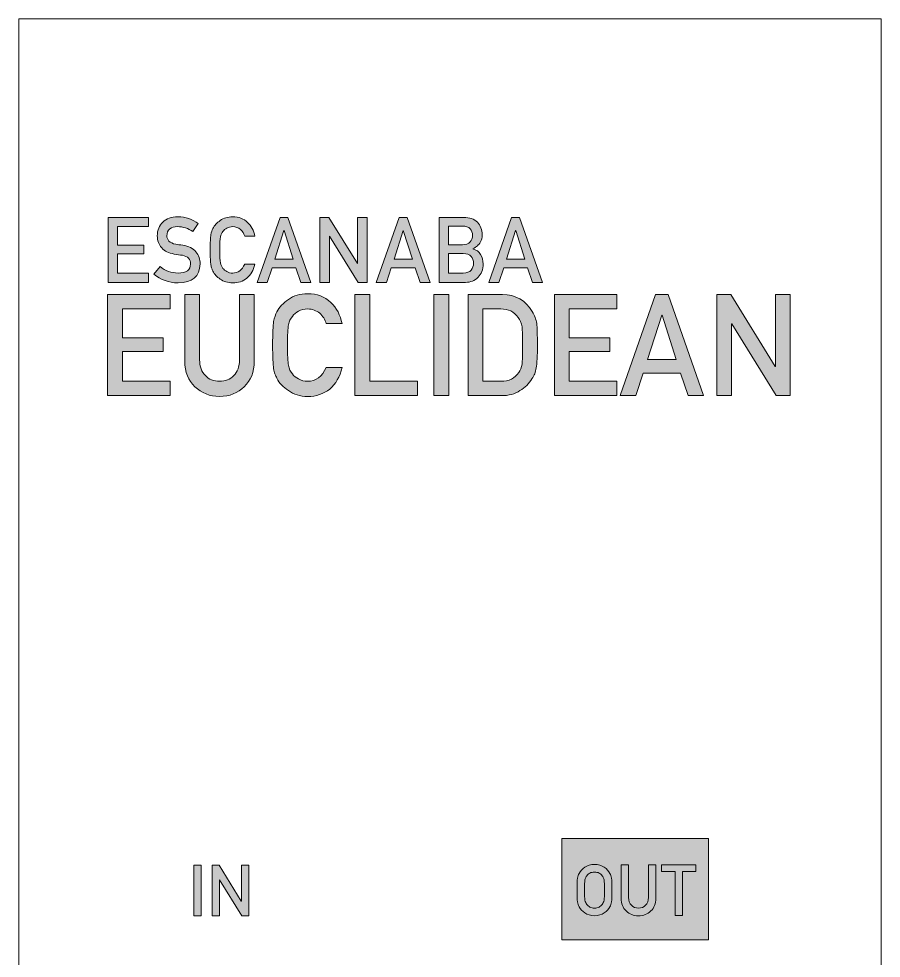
# Model space of a CAD drawing. Header units: millimetres. Extents: x -4 to 26, y -121 to 7.
# Drawn here: x -4.27 to 25.73, y -25.3 to 7.37 of the extents above; entities that cross this region are included whole.
import ezdxf

# ---------------------------------------------------------------- set-up
doc = ezdxf.new("R2010")
doc.units = ezdxf.units.MM
doc.header["$MEASUREMENT"] = 0
doc.layers.add('Layer 1', color=7, linetype='Continuous', lineweight=0)

# ---------------------------------------------------------------- blocks, each defined once
blk = doc.blocks.new('Block_1')
at = {"layer": 'Layer 1'}
for points, knots in [([(15.149, -22.928), (15.149, -22.723), (15.155, -22.586), (15.166, -22.517), (15.179, -22.448), (15.198, -22.392), (15.224, -22.349), (15.265, -22.268), (15.331, -22.196), (15.422, -22.133), (15.512, -22.069), (15.623, -22.036), (15.757, -22.034), (15.893, -22.036), (16.005, -22.069), (16.095, -22.133), (16.185, -22.197), (16.249, -22.269), (16.289, -22.35), (16.318, -22.393), (16.338, -22.449), (16.349, -22.518), (16.359, -22.587), (16.364, -22.724), (16.364, -22.928), (16.364, -23.129), (16.359, -23.265), (16.349, -23.335), (16.338, -23.406), (16.318, -23.463), (16.289, -23.505), (16.249, -23.587), (16.185, -23.658), (16.095, -23.72), (16.005, -23.784), (15.892, -23.818), (15.757, -23.821), (15.623, -23.818), (15.512, -23.784), (15.422, -23.72), (15.331, -23.658), (15.265, -23.587), (15.224, -23.505), (15.211, -23.479), (15.2, -23.454), (15.19, -23.429), (15.18, -23.404), (15.173, -23.373), (15.166, -23.335), (15.155, -23.265), (15.149, -23.129), (15.149, -22.928)], [0, 0, 0, 0, 1, 1, 1, 2, 2, 2, 3, 3, 3, 4, 4, 4, 5, 5, 5, 6, 6, 6, 7, 7, 7, 8, 8, 8, 9, 9, 9, 10, 10, 10, 11, 11, 11, 12, 12, 12, 13, 13, 13, 14, 14, 14, 15, 15, 15, 16, 16, 16, 17, 17, 17, 17]), ([(16.681, -22.049), (16.681, -22.049), (16.939, -22.049), (16.939, -22.049), (16.939, -22.049), (16.939, -23.183), (16.939, -23.183), (16.941, -23.303), (16.974, -23.394), (17.04, -23.457), (17.104, -23.523), (17.186, -23.556), (17.286, -23.556), (17.387, -23.556), (17.47, -23.523), (17.536, -23.457), (17.6, -23.394), (17.632, -23.303), (17.634, -23.183), (17.634, -23.183), (17.634, -22.049), (17.634, -22.049), (17.634, -22.049), (17.892, -22.049), (17.892, -22.049), (17.892, -22.049), (17.892, -23.211), (17.892, -23.211), (17.889, -23.396), (17.83, -23.543), (17.718, -23.651), (17.604, -23.763), (17.46, -23.82), (17.286, -23.821), (17.116, -23.82), (16.973, -23.763), (16.859, -23.651), (16.742, -23.543), (16.683, -23.397), (16.681, -23.212), (16.681, -23.212), (16.681, -22.049), (16.681, -22.049)], [0, 0, 0, 0, 1, 1, 1, 2, 2, 2, 3, 3, 3, 4, 4, 4, 5, 5, 5, 6, 6, 6, 7, 7, 7, 8, 8, 8, 9, 9, 9, 10, 10, 10, 11, 11, 11, 12, 12, 12, 13, 13, 13, 14, 14, 14, 14]), ([(18.558, -22.285), (18.558, -22.285), (18.091, -22.285), (18.091, -22.285), (18.091, -22.285), (18.091, -22.049), (18.091, -22.049), (18.091, -22.049), (19.283, -22.049), (19.283, -22.049), (19.283, -22.049), (19.283, -22.285), (19.283, -22.285), (19.283, -22.285), (18.815, -22.285), (18.815, -22.285), (18.815, -22.285), (18.815, -23.807), (18.815, -23.807), (18.815, -23.807), (18.558, -23.807), (18.558, -23.807), (18.558, -23.807), (18.558, -22.285), (18.558, -22.285)], [0, 0, 0, 0, 1, 1, 1, 2, 2, 2, 3, 3, 3, 4, 4, 4, 5, 5, 5, 6, 6, 6, 7, 7, 7, 8, 8, 8, 8]), ([(15.406, -22.928), (15.406, -23.101), (15.413, -23.218), (15.425, -23.279), (15.436, -23.341), (15.458, -23.39), (15.492, -23.428), (15.519, -23.464), (15.555, -23.494), (15.6, -23.516), (15.643, -23.543), (15.696, -23.556), (15.756, -23.556), (15.818, -23.556), (15.872, -23.543), (15.917, -23.516), (15.959, -23.494), (15.994, -23.464), (16.02, -23.428), (16.053, -23.39), (16.076, -23.341), (16.089, -23.279), (16.1, -23.218), (16.106, -23.101), (16.106, -22.928), (16.106, -22.755), (16.1, -22.637), (16.089, -22.574), (16.076, -22.514), (16.053, -22.465), (16.02, -22.428), (15.994, -22.391), (15.959, -22.361), (15.917, -22.337), (15.872, -22.314), (15.818, -22.301), (15.756, -22.299), (15.696, -22.301), (15.643, -22.314), (15.6, -22.337), (15.555, -22.361), (15.519, -22.391), (15.492, -22.428), (15.458, -22.465), (15.436, -22.514), (15.425, -22.574), (15.413, -22.637), (15.406, -22.755), (15.406, -22.928)], [0, 0, 0, 0, 1, 1, 1, 2, 2, 2, 3, 3, 3, 4, 4, 4, 5, 5, 5, 6, 6, 6, 7, 7, 7, 8, 8, 8, 9, 9, 9, 10, 10, 10, 11, 11, 11, 12, 12, 12, 13, 13, 13, 14, 14, 14, 15, 15, 15, 16, 16, 16, 16])]:
    blk.add_open_spline(points, degree=3, knots=knots, dxfattribs=at)
blk = doc.blocks.new('Block_0')
at = {"layer": 'Layer 1', "true_color": 0x000000, "transparency": 33554687}
h = blk.add_hatch(color=18, dxfattribs=at)
h.dxf.hatch_style = 2
h.paths.add_polyline_path([(19.726, -24.654), (14.624, -24.654), (14.624, -21.137), (19.726, -21.137)])
at = {"layer": 'Layer 1', "color": 7, "lineweight": 13, "true_color": 0xffffff}
blk.add_lwpolyline([(19.726, -24.654), (14.624, -24.654), (14.624, -21.137), (19.726, -21.137)], close=True, dxfattribs=at)
at = {"layer": 'Layer 1'}
blk.add_blockref('Block_1', (0, 0), dxfattribs=at)
blk = doc.blocks.new('Block_3')
at = {"layer": 'Layer 1', "true_color": 0x231f20, "transparency": 33554687}
h = blk.add_hatch(color=250, dxfattribs=at)
h.dxf.hatch_style = 2
edge = h.paths.add_edge_path()
edge.add_spline(control_points=[(1.818, -22.061), (1.818, -22.061), (2.076, -22.061), (2.076, -22.061), (2.076, -22.061), (2.076, -23.819), (2.076, -23.819), (2.076, -23.819), (1.818, -23.819), (1.818, -23.819), (1.818, -23.819), (1.818, -22.061), (1.818, -22.061)], knot_values=[0, 0, 0, 0, 1, 1, 1, 2, 2, 2, 3, 3, 3, 4, 4, 4, 4], degree=3, periodic=0)
h = blk.add_hatch(color=250, dxfattribs=at)
h.dxf.hatch_style = 2
edge = h.paths.add_edge_path()
edge.add_spline(control_points=[(2.455, -22.061), (2.455, -22.061), (2.698, -22.061), (2.698, -22.061), (2.698, -22.061), (3.469, -23.311), (3.469, -23.311), (3.469, -23.311), (3.474, -23.311), (3.474, -23.311), (3.474, -23.311), (3.474, -22.061), (3.474, -22.061), (3.474, -22.061), (3.732, -22.061), (3.732, -22.061), (3.732, -22.061), (3.732, -23.819), (3.732, -23.819), (3.732, -23.819), (3.487, -23.819), (3.487, -23.819), (3.487, -23.819), (2.717, -22.569), (2.717, -22.569), (2.717, -22.569), (2.713, -22.569), (2.713, -22.569), (2.713, -22.569), (2.713, -23.819), (2.713, -23.819), (2.713, -23.819), (2.455, -23.819), (2.455, -23.819), (2.455, -23.819), (2.455, -22.061), (2.455, -22.061)], knot_values=[0, 0, 0, 0, 1, 1, 1, 2, 2, 2, 3, 3, 3, 4, 4, 4, 5, 5, 5, 6, 6, 6, 7, 7, 7, 8, 8, 8, 9, 9, 9, 10, 10, 10, 11, 11, 11, 12, 12, 12, 12], degree=3, periodic=0)
at = {"layer": 'Layer 1'}
for points, knots in [([(1.818, -22.061), (1.818, -22.061), (2.076, -22.061), (2.076, -22.061), (2.076, -22.061), (2.076, -23.819), (2.076, -23.819), (2.076, -23.819), (1.818, -23.819), (1.818, -23.819), (1.818, -23.819), (1.818, -22.061), (1.818, -22.061)], [0, 0, 0, 0, 1, 1, 1, 2, 2, 2, 3, 3, 3, 4, 4, 4, 4]), ([(2.455, -22.061), (2.455, -22.061), (2.698, -22.061), (2.698, -22.061), (2.698, -22.061), (3.469, -23.311), (3.469, -23.311), (3.469, -23.311), (3.474, -23.311), (3.474, -23.311), (3.474, -23.311), (3.474, -22.061), (3.474, -22.061), (3.474, -22.061), (3.732, -22.061), (3.732, -22.061), (3.732, -22.061), (3.732, -23.819), (3.732, -23.819), (3.732, -23.819), (3.487, -23.819), (3.487, -23.819), (3.487, -23.819), (2.717, -22.569), (2.717, -22.569), (2.717, -22.569), (2.713, -22.569), (2.713, -22.569), (2.713, -22.569), (2.713, -23.819), (2.713, -23.819), (2.713, -23.819), (2.455, -23.819), (2.455, -23.819), (2.455, -23.819), (2.455, -22.061), (2.455, -22.061)], [0, 0, 0, 0, 1, 1, 1, 2, 2, 2, 3, 3, 3, 4, 4, 4, 5, 5, 5, 6, 6, 6, 7, 7, 7, 8, 8, 8, 9, 9, 9, 10, 10, 10, 11, 11, 11, 12, 12, 12, 12])]:
    blk.add_open_spline(points, degree=3, knots=knots, dxfattribs=at)
blk = doc.blocks.new('Block_2')
at = {"layer": 'Layer 1'}
blk.add_blockref('Block_3', (0, 0), dxfattribs=at)
blk = doc.blocks.new('Block_13')
at = {"layer": 'Layer 1', "true_color": 0x231f20, "transparency": 33554687}
h = blk.add_hatch(color=250, dxfattribs=at)
h.dxf.hatch_style = 2
edge = h.paths.add_edge_path()
edge.add_spline(control_points=[(-1.162, 0.465), (-1.162, 0.465), (0.237, 0.465), (0.237, 0.465), (0.237, 0.465), (0.237, 0.143), (0.237, 0.143), (0.237, 0.143), (-0.83, 0.143), (-0.83, 0.143), (-0.83, 0.143), (-0.83, -0.504), (-0.83, -0.504), (-0.83, -0.504), (0.081, -0.504), (0.081, -0.504), (0.081, -0.504), (0.081, -0.807), (0.081, -0.807), (0.081, -0.807), (-0.83, -0.807), (-0.83, -0.807), (-0.83, -0.807), (-0.83, -1.473), (-0.83, -1.473), (-0.83, -1.473), (0.237, -1.473), (0.237, -1.473), (0.237, -1.473), (0.237, -1.795), (0.237, -1.795), (0.237, -1.795), (-1.162, -1.795), (-1.162, -1.795), (-1.162, -1.795), (-1.162, 0.465), (-1.162, 0.465)], knot_values=[0, 0, 0, 0, 1, 1, 1, 2, 2, 2, 3, 3, 3, 4, 4, 4, 5, 5, 5, 6, 6, 6, 7, 7, 7, 8, 8, 8, 9, 9, 9, 10, 10, 10, 11, 11, 11, 12, 12, 12, 12], degree=3, periodic=0)
h = blk.add_hatch(color=250, dxfattribs=at)
h.dxf.hatch_style = 2
edge = h.paths.add_edge_path()
edge.add_spline(control_points=[(0.65, -1.247), (0.825, -1.395), (1.032, -1.471), (1.273, -1.473), (1.557, -1.468), (1.701, -1.363), (1.705, -1.158), (1.708, -0.989), (1.612, -0.888), (1.42, -0.854), (1.332, -0.841), (1.235, -0.827), (1.13, -0.811), (0.942, -0.779), (0.799, -0.708), (0.701, -0.596), (0.599, -0.481), (0.549, -0.341), (0.549, -0.177), (0.549, 0.021), (0.613, 0.18), (0.739, 0.301), (0.862, 0.421), (1.037, 0.482), (1.263, 0.484), (1.535, 0.478), (1.772, 0.4), (1.973, 0.251), (1.973, 0.251), (1.788, -0.031), (1.788, -0.031), (1.624, 0.081), (1.443, 0.139), (1.246, 0.143), (1.143, 0.143), (1.058, 0.117), (0.99, 0.064), (0.919, 0.009), (0.882, -0.073), (0.88, -0.181), (0.88, -0.246), (0.905, -0.305), (0.954, -0.358), (1.003, -0.412), (1.082, -0.449), (1.19, -0.47), (1.25, -0.48), (1.332, -0.492), (1.436, -0.505), (1.641, -0.535), (1.793, -0.61), (1.891, -0.734), (1.988, -0.855), (2.037, -0.995), (2.037, -1.156), (2.026, -1.588), (1.77, -1.807), (1.269, -1.813), (0.945, -1.813), (0.666, -1.711), (0.433, -1.505), (0.433, -1.505), (0.65, -1.247), (0.65, -1.247)], knot_values=[0, 0, 0, 0, 1, 1, 1, 2, 2, 2, 3, 3, 3, 4, 4, 4, 5, 5, 5, 6, 6, 6, 7, 7, 7, 8, 8, 8, 9, 9, 9, 10, 10, 10, 11, 11, 11, 12, 12, 12, 13, 13, 13, 14, 14, 14, 15, 15, 15, 16, 16, 16, 17, 17, 17, 18, 18, 18, 19, 19, 19, 20, 20, 20, 21, 21, 21, 21], degree=3, periodic=0)
h = blk.add_hatch(color=250, dxfattribs=at)
h.dxf.hatch_style = 2
edge = h.paths.add_edge_path()
edge.add_spline(control_points=[(3.941, -1.163), (3.893, -1.373), (3.801, -1.534), (3.666, -1.646), (3.527, -1.758), (3.362, -1.813), (3.172, -1.813), (2.999, -1.809), (2.856, -1.766), (2.741, -1.683), (2.624, -1.604), (2.539, -1.512), (2.486, -1.407), (2.469, -1.373), (2.455, -1.341), (2.442, -1.31), (2.43, -1.278), (2.42, -1.237), (2.412, -1.189), (2.397, -1.098), (2.39, -0.923), (2.39, -0.665), (2.39, -0.402), (2.397, -0.227), (2.412, -0.138), (2.428, -0.049), (2.453, 0.023), (2.486, 0.078), (2.539, 0.182), (2.624, 0.275), (2.741, 0.357), (2.856, 0.44), (3, 0.482), (3.172, 0.484), (3.383, 0.482), (3.555, 0.418), (3.688, 0.291), (3.821, 0.163), (3.906, 0.004), (3.941, -0.185), (3.941, -0.185), (3.589, -0.185), (3.589, -0.185), (3.562, -0.094), (3.512, -0.016), (3.441, 0.048), (3.367, 0.109), (3.277, 0.141), (3.171, 0.143), (3.092, 0.141), (3.025, 0.125), (2.969, 0.095), (2.912, 0.064), (2.866, 0.025), (2.831, -0.022), (2.788, -0.07), (2.759, -0.133), (2.745, -0.21), (2.729, -0.29), (2.721, -0.442), (2.721, -0.665), (2.721, -0.887), (2.729, -1.038), (2.745, -1.117), (2.759, -1.196), (2.788, -1.259), (2.831, -1.308), (2.866, -1.354), (2.912, -1.392), (2.969, -1.421), (3.025, -1.456), (3.093, -1.473), (3.171, -1.473), (3.357, -1.473), (3.497, -1.37), (3.589, -1.163), (3.589, -1.163), (3.941, -1.163), (3.941, -1.163)], knot_values=[0, 0, 0, 0, 1, 1, 1, 2, 2, 2, 3, 3, 3, 4, 4, 4, 5, 5, 5, 6, 6, 6, 7, 7, 7, 8, 8, 8, 9, 9, 9, 10, 10, 10, 11, 11, 11, 12, 12, 12, 13, 13, 13, 14, 14, 14, 15, 15, 15, 16, 16, 16, 17, 17, 17, 18, 18, 18, 19, 19, 19, 20, 20, 20, 21, 21, 21, 22, 22, 22, 23, 23, 23, 24, 24, 24, 25, 25, 25, 26, 26, 26, 26], degree=3, periodic=0)
h = blk.add_hatch(color=250, dxfattribs=at)
h.dxf.hatch_style = 2
edge = h.paths.add_edge_path()
edge.add_spline(control_points=[(5.276, -0.986), (5.276, -0.986), (4.959, 0.003), (4.959, 0.003), (4.959, 0.003), (4.953, 0.003), (4.953, 0.003), (4.953, 0.003), (4.637, -0.986), (4.637, -0.986), (4.637, -0.986), (5.276, -0.986), (5.276, -0.986)], knot_values=[0, 0, 0, 0, 1, 1, 1, 2, 2, 2, 3, 3, 3, 4, 4, 4, 4], degree=3, periodic=0)
edge = h.paths.add_edge_path()
edge.add_spline(control_points=[(5.371, -1.289), (5.371, -1.289), (4.54, -1.289), (4.54, -1.289), (4.54, -1.289), (4.372, -1.795), (4.372, -1.795), (4.372, -1.795), (4.021, -1.795), (4.021, -1.795), (4.021, -1.795), (4.817, 0.465), (4.817, 0.465), (4.817, 0.465), (5.094, 0.465), (5.094, 0.465), (5.094, 0.465), (5.89, -1.795), (5.89, -1.795), (5.89, -1.795), (5.54, -1.795), (5.54, -1.795), (5.54, -1.795), (5.371, -1.289), (5.371, -1.289)], knot_values=[0, 0, 0, 0, 1, 1, 1, 2, 2, 2, 3, 3, 3, 4, 4, 4, 5, 5, 5, 6, 6, 6, 7, 7, 7, 8, 8, 8, 8], degree=3, periodic=0)
h = blk.add_hatch(color=250, dxfattribs=at)
h.dxf.hatch_style = 2
edge = h.paths.add_edge_path()
edge.add_spline(control_points=[(6.204, 0.465), (6.204, 0.465), (6.517, 0.465), (6.517, 0.465), (6.517, 0.465), (7.508, -1.141), (7.508, -1.141), (7.508, -1.141), (7.514, -1.141), (7.514, -1.141), (7.514, -1.141), (7.514, 0.465), (7.514, 0.465), (7.514, 0.465), (7.846, 0.465), (7.846, 0.465), (7.846, 0.465), (7.846, -1.795), (7.846, -1.795), (7.846, -1.795), (7.531, -1.795), (7.531, -1.795), (7.531, -1.795), (6.542, -0.188), (6.542, -0.188), (6.542, -0.188), (6.536, -0.188), (6.536, -0.188), (6.536, -0.188), (6.536, -1.795), (6.536, -1.795), (6.536, -1.795), (6.204, -1.795), (6.204, -1.795), (6.204, -1.795), (6.204, 0.465), (6.204, 0.465)], knot_values=[0, 0, 0, 0, 1, 1, 1, 2, 2, 2, 3, 3, 3, 4, 4, 4, 5, 5, 5, 6, 6, 6, 7, 7, 7, 8, 8, 8, 9, 9, 9, 10, 10, 10, 11, 11, 11, 12, 12, 12, 12], degree=3, periodic=0)
h = blk.add_hatch(color=250, dxfattribs=at)
h.dxf.hatch_style = 2
edge = h.paths.add_edge_path()
edge.add_spline(control_points=[(9.423, -0.986), (9.423, -0.986), (9.106, 0.003), (9.106, 0.003), (9.106, 0.003), (9.1, 0.003), (9.1, 0.003), (9.1, 0.003), (8.783, -0.986), (8.783, -0.986), (8.783, -0.986), (9.423, -0.986), (9.423, -0.986)], knot_values=[0, 0, 0, 0, 1, 1, 1, 2, 2, 2, 3, 3, 3, 4, 4, 4, 4], degree=3, periodic=0)
edge = h.paths.add_edge_path()
edge.add_spline(control_points=[(9.517, -1.289), (9.517, -1.289), (8.687, -1.289), (8.687, -1.289), (8.687, -1.289), (8.519, -1.795), (8.519, -1.795), (8.519, -1.795), (8.167, -1.795), (8.167, -1.795), (8.167, -1.795), (8.963, 0.465), (8.963, 0.465), (8.963, 0.465), (9.241, 0.465), (9.241, 0.465), (9.241, 0.465), (10.037, -1.795), (10.037, -1.795), (10.037, -1.795), (9.687, -1.795), (9.687, -1.795), (9.687, -1.795), (9.517, -1.289), (9.517, -1.289)], knot_values=[0, 0, 0, 0, 1, 1, 1, 2, 2, 2, 3, 3, 3, 4, 4, 4, 5, 5, 5, 6, 6, 6, 7, 7, 7, 8, 8, 8, 8], degree=3, periodic=0)
h = blk.add_hatch(color=250, dxfattribs=at)
h.dxf.hatch_style = 2
edge = h.paths.add_edge_path()
edge.add_spline(control_points=[(10.682, -0.792), (10.682, -0.792), (10.682, -1.473), (10.682, -1.473), (10.682, -1.473), (11.194, -1.473), (11.194, -1.473), (11.317, -1.471), (11.408, -1.436), (11.465, -1.368), (11.522, -1.302), (11.551, -1.223), (11.551, -1.132), (11.551, -1.039), (11.522, -0.959), (11.465, -0.893), (11.408, -0.828), (11.317, -0.794), (11.194, -0.792), (11.194, -0.792), (10.682, -0.792), (10.682, -0.792)], knot_values=[0, 0, 0, 0, 1, 1, 1, 2, 2, 2, 3, 3, 3, 4, 4, 4, 5, 5, 5, 6, 6, 6, 7, 7, 7, 7], degree=3, periodic=0)
edge = h.paths.add_edge_path()
edge.add_spline(control_points=[(10.682, 0.162), (10.682, 0.162), (10.682, -0.488), (10.682, -0.488), (10.682, -0.488), (11.161, -0.488), (11.161, -0.488), (11.283, -0.488), (11.372, -0.455), (11.429, -0.39), (11.487, -0.33), (11.516, -0.254), (11.516, -0.162), (11.516, -0.071), (11.487, 0.006), (11.429, 0.07), (11.372, 0.129), (11.283, 0.16), (11.161, 0.162), (11.161, 0.162), (10.682, 0.162), (10.682, 0.162)], knot_values=[0, 0, 0, 0, 1, 1, 1, 2, 2, 2, 3, 3, 3, 4, 4, 4, 5, 5, 5, 6, 6, 6, 7, 7, 7, 7], degree=3, periodic=0)
edge = h.paths.add_edge_path()
edge.add_spline(control_points=[(10.351, 0.465), (10.351, 0.465), (11.199, 0.465), (11.199, 0.465), (11.414, 0.463), (11.576, 0.408), (11.684, 0.298), (11.793, 0.187), (11.848, 0.041), (11.848, -0.141), (11.85, -0.234), (11.828, -0.323), (11.783, -0.407), (11.761, -0.448), (11.727, -0.486), (11.684, -0.522), (11.641, -0.56), (11.588, -0.595), (11.525, -0.626), (11.525, -0.626), (11.525, -0.632), (11.525, -0.632), (11.645, -0.664), (11.735, -0.729), (11.796, -0.826), (11.854, -0.926), (11.882, -1.035), (11.882, -1.153), (11.88, -1.348), (11.821, -1.503), (11.705, -1.617), (11.59, -1.735), (11.446, -1.795), (11.273, -1.795), (11.273, -1.795), (10.351, -1.795), (10.351, -1.795), (10.351, -1.795), (10.351, 0.465), (10.351, 0.465)], knot_values=[0, 0, 0, 0, 1, 1, 1, 2, 2, 2, 3, 3, 3, 4, 4, 4, 5, 5, 5, 6, 6, 6, 7, 7, 7, 8, 8, 8, 9, 9, 9, 10, 10, 10, 11, 11, 11, 12, 12, 12, 13, 13, 13, 13], degree=3, periodic=0)
h = blk.add_hatch(color=250, dxfattribs=at)
h.dxf.hatch_style = 2
edge = h.paths.add_edge_path()
edge.add_spline(control_points=[(13.333, -0.986), (13.333, -0.986), (13.017, 0.003), (13.017, 0.003), (13.017, 0.003), (13.01, 0.003), (13.01, 0.003), (13.01, 0.003), (12.694, -0.986), (12.694, -0.986), (12.694, -0.986), (13.333, -0.986), (13.333, -0.986)], knot_values=[0, 0, 0, 0, 1, 1, 1, 2, 2, 2, 3, 3, 3, 4, 4, 4, 4], degree=3, periodic=0)
edge = h.paths.add_edge_path()
edge.add_spline(control_points=[(13.428, -1.289), (13.428, -1.289), (12.598, -1.289), (12.598, -1.289), (12.598, -1.289), (12.43, -1.795), (12.43, -1.795), (12.43, -1.795), (12.078, -1.795), (12.078, -1.795), (12.078, -1.795), (12.874, 0.465), (12.874, 0.465), (12.874, 0.465), (13.152, 0.465), (13.152, 0.465), (13.152, 0.465), (13.947, -1.795), (13.947, -1.795), (13.947, -1.795), (13.597, -1.795), (13.597, -1.795), (13.597, -1.795), (13.428, -1.289), (13.428, -1.289)], knot_values=[0, 0, 0, 0, 1, 1, 1, 2, 2, 2, 3, 3, 3, 4, 4, 4, 5, 5, 5, 6, 6, 6, 7, 7, 7, 8, 8, 8, 8], degree=3, periodic=0)
at = {"layer": 'Layer 1'}
for points, knots in [([(-1.162, 0.465), (-1.162, 0.465), (0.237, 0.465), (0.237, 0.465), (0.237, 0.465), (0.237, 0.143), (0.237, 0.143), (0.237, 0.143), (-0.83, 0.143), (-0.83, 0.143), (-0.83, 0.143), (-0.83, -0.504), (-0.83, -0.504), (-0.83, -0.504), (0.081, -0.504), (0.081, -0.504), (0.081, -0.504), (0.081, -0.807), (0.081, -0.807), (0.081, -0.807), (-0.83, -0.807), (-0.83, -0.807), (-0.83, -0.807), (-0.83, -1.473), (-0.83, -1.473), (-0.83, -1.473), (0.237, -1.473), (0.237, -1.473), (0.237, -1.473), (0.237, -1.795), (0.237, -1.795), (0.237, -1.795), (-1.162, -1.795), (-1.162, -1.795), (-1.162, -1.795), (-1.162, 0.465), (-1.162, 0.465)], [0, 0, 0, 0, 1, 1, 1, 2, 2, 2, 3, 3, 3, 4, 4, 4, 5, 5, 5, 6, 6, 6, 7, 7, 7, 8, 8, 8, 9, 9, 9, 10, 10, 10, 11, 11, 11, 12, 12, 12, 12]), ([(0.65, -1.247), (0.825, -1.395), (1.032, -1.471), (1.273, -1.473), (1.557, -1.468), (1.701, -1.363), (1.705, -1.158), (1.708, -0.989), (1.612, -0.888), (1.42, -0.854), (1.332, -0.841), (1.235, -0.827), (1.13, -0.811), (0.942, -0.779), (0.799, -0.708), (0.701, -0.596), (0.599, -0.481), (0.549, -0.341), (0.549, -0.177), (0.549, 0.021), (0.613, 0.18), (0.739, 0.301), (0.862, 0.421), (1.037, 0.482), (1.263, 0.484), (1.535, 0.478), (1.772, 0.4), (1.973, 0.251), (1.973, 0.251), (1.788, -0.031), (1.788, -0.031), (1.624, 0.081), (1.443, 0.139), (1.246, 0.143), (1.143, 0.143), (1.058, 0.117), (0.99, 0.064), (0.919, 0.009), (0.882, -0.073), (0.88, -0.181), (0.88, -0.246), (0.905, -0.305), (0.954, -0.358), (1.003, -0.412), (1.082, -0.449), (1.19, -0.47), (1.25, -0.48), (1.332, -0.492), (1.436, -0.505), (1.641, -0.535), (1.793, -0.61), (1.891, -0.734), (1.988, -0.855), (2.037, -0.995), (2.037, -1.156), (2.026, -1.588), (1.77, -1.807), (1.269, -1.813), (0.945, -1.813), (0.666, -1.711), (0.433, -1.505), (0.433, -1.505), (0.65, -1.247), (0.65, -1.247)], [0, 0, 0, 0, 1, 1, 1, 2, 2, 2, 3, 3, 3, 4, 4, 4, 5, 5, 5, 6, 6, 6, 7, 7, 7, 8, 8, 8, 9, 9, 9, 10, 10, 10, 11, 11, 11, 12, 12, 12, 13, 13, 13, 14, 14, 14, 15, 15, 15, 16, 16, 16, 17, 17, 17, 18, 18, 18, 19, 19, 19, 20, 20, 20, 21, 21, 21, 21]), ([(3.941, -1.163), (3.893, -1.373), (3.801, -1.534), (3.666, -1.646), (3.527, -1.758), (3.362, -1.813), (3.172, -1.813), (2.999, -1.809), (2.856, -1.766), (2.741, -1.683), (2.624, -1.604), (2.539, -1.512), (2.486, -1.407), (2.469, -1.373), (2.455, -1.341), (2.442, -1.31), (2.43, -1.278), (2.42, -1.237), (2.412, -1.189), (2.397, -1.098), (2.39, -0.923), (2.39, -0.665), (2.39, -0.402), (2.397, -0.227), (2.412, -0.138), (2.428, -0.049), (2.453, 0.023), (2.486, 0.078), (2.539, 0.182), (2.624, 0.275), (2.741, 0.357), (2.856, 0.44), (3, 0.482), (3.172, 0.484), (3.383, 0.482), (3.555, 0.418), (3.688, 0.291), (3.821, 0.163), (3.906, 0.004), (3.941, -0.185), (3.941, -0.185), (3.589, -0.185), (3.589, -0.185), (3.562, -0.094), (3.512, -0.016), (3.441, 0.048), (3.367, 0.109), (3.277, 0.141), (3.171, 0.143), (3.092, 0.141), (3.025, 0.125), (2.969, 0.095), (2.912, 0.064), (2.866, 0.025), (2.831, -0.022), (2.788, -0.07), (2.759, -0.133), (2.745, -0.21), (2.729, -0.29), (2.721, -0.442), (2.721, -0.665), (2.721, -0.887), (2.729, -1.038), (2.745, -1.117), (2.759, -1.196), (2.788, -1.259), (2.831, -1.308), (2.866, -1.354), (2.912, -1.392), (2.969, -1.421), (3.025, -1.456), (3.093, -1.473), (3.171, -1.473), (3.357, -1.473), (3.497, -1.37), (3.589, -1.163), (3.589, -1.163), (3.941, -1.163), (3.941, -1.163)], [0, 0, 0, 0, 1, 1, 1, 2, 2, 2, 3, 3, 3, 4, 4, 4, 5, 5, 5, 6, 6, 6, 7, 7, 7, 8, 8, 8, 9, 9, 9, 10, 10, 10, 11, 11, 11, 12, 12, 12, 13, 13, 13, 14, 14, 14, 15, 15, 15, 16, 16, 16, 17, 17, 17, 18, 18, 18, 19, 19, 19, 20, 20, 20, 21, 21, 21, 22, 22, 22, 23, 23, 23, 24, 24, 24, 25, 25, 25, 26, 26, 26, 26]), ([(5.371, -1.289), (5.371, -1.289), (4.54, -1.289), (4.54, -1.289), (4.54, -1.289), (4.372, -1.795), (4.372, -1.795), (4.372, -1.795), (4.021, -1.795), (4.021, -1.795), (4.021, -1.795), (4.817, 0.465), (4.817, 0.465), (4.817, 0.465), (5.094, 0.465), (5.094, 0.465), (5.094, 0.465), (5.89, -1.795), (5.89, -1.795), (5.89, -1.795), (5.54, -1.795), (5.54, -1.795), (5.54, -1.795), (5.371, -1.289), (5.371, -1.289)], [0, 0, 0, 0, 1, 1, 1, 2, 2, 2, 3, 3, 3, 4, 4, 4, 5, 5, 5, 6, 6, 6, 7, 7, 7, 8, 8, 8, 8]), ([(6.204, 0.465), (6.204, 0.465), (6.517, 0.465), (6.517, 0.465), (6.517, 0.465), (7.508, -1.141), (7.508, -1.141), (7.508, -1.141), (7.514, -1.141), (7.514, -1.141), (7.514, -1.141), (7.514, 0.465), (7.514, 0.465), (7.514, 0.465), (7.846, 0.465), (7.846, 0.465), (7.846, 0.465), (7.846, -1.795), (7.846, -1.795), (7.846, -1.795), (7.531, -1.795), (7.531, -1.795), (7.531, -1.795), (6.542, -0.188), (6.542, -0.188), (6.542, -0.188), (6.536, -0.188), (6.536, -0.188), (6.536, -0.188), (6.536, -1.795), (6.536, -1.795), (6.536, -1.795), (6.204, -1.795), (6.204, -1.795), (6.204, -1.795), (6.204, 0.465), (6.204, 0.465)], [0, 0, 0, 0, 1, 1, 1, 2, 2, 2, 3, 3, 3, 4, 4, 4, 5, 5, 5, 6, 6, 6, 7, 7, 7, 8, 8, 8, 9, 9, 9, 10, 10, 10, 11, 11, 11, 12, 12, 12, 12]), ([(9.517, -1.289), (9.517, -1.289), (8.687, -1.289), (8.687, -1.289), (8.687, -1.289), (8.519, -1.795), (8.519, -1.795), (8.519, -1.795), (8.167, -1.795), (8.167, -1.795), (8.167, -1.795), (8.963, 0.465), (8.963, 0.465), (8.963, 0.465), (9.241, 0.465), (9.241, 0.465), (9.241, 0.465), (10.037, -1.795), (10.037, -1.795), (10.037, -1.795), (9.687, -1.795), (9.687, -1.795), (9.687, -1.795), (9.517, -1.289), (9.517, -1.289)], [0, 0, 0, 0, 1, 1, 1, 2, 2, 2, 3, 3, 3, 4, 4, 4, 5, 5, 5, 6, 6, 6, 7, 7, 7, 8, 8, 8, 8]), ([(10.351, 0.465), (10.351, 0.465), (11.199, 0.465), (11.199, 0.465), (11.414, 0.463), (11.576, 0.408), (11.684, 0.298), (11.793, 0.187), (11.848, 0.041), (11.848, -0.141), (11.85, -0.234), (11.828, -0.323), (11.783, -0.407), (11.761, -0.448), (11.727, -0.486), (11.684, -0.522), (11.641, -0.56), (11.588, -0.595), (11.525, -0.626), (11.525, -0.626), (11.525, -0.632), (11.525, -0.632), (11.645, -0.664), (11.735, -0.729), (11.796, -0.826), (11.854, -0.926), (11.882, -1.035), (11.882, -1.153), (11.88, -1.348), (11.821, -1.503), (11.705, -1.617), (11.59, -1.735), (11.446, -1.795), (11.273, -1.795), (11.273, -1.795), (10.351, -1.795), (10.351, -1.795), (10.351, -1.795), (10.351, 0.465), (10.351, 0.465)], [0, 0, 0, 0, 1, 1, 1, 2, 2, 2, 3, 3, 3, 4, 4, 4, 5, 5, 5, 6, 6, 6, 7, 7, 7, 8, 8, 8, 9, 9, 9, 10, 10, 10, 11, 11, 11, 12, 12, 12, 13, 13, 13, 13]), ([(13.428, -1.289), (13.428, -1.289), (12.598, -1.289), (12.598, -1.289), (12.598, -1.289), (12.43, -1.795), (12.43, -1.795), (12.43, -1.795), (12.078, -1.795), (12.078, -1.795), (12.078, -1.795), (12.874, 0.465), (12.874, 0.465), (12.874, 0.465), (13.152, 0.465), (13.152, 0.465), (13.152, 0.465), (13.947, -1.795), (13.947, -1.795), (13.947, -1.795), (13.597, -1.795), (13.597, -1.795), (13.597, -1.795), (13.428, -1.289), (13.428, -1.289)], [0, 0, 0, 0, 1, 1, 1, 2, 2, 2, 3, 3, 3, 4, 4, 4, 5, 5, 5, 6, 6, 6, 7, 7, 7, 8, 8, 8, 8]), ([(5.276, -0.986), (5.276, -0.986), (4.959, 0.003), (4.959, 0.003), (4.959, 0.003), (4.953, 0.003), (4.953, 0.003), (4.953, 0.003), (4.637, -0.986), (4.637, -0.986), (4.637, -0.986), (5.276, -0.986), (5.276, -0.986)], [0, 0, 0, 0, 1, 1, 1, 2, 2, 2, 3, 3, 3, 4, 4, 4, 4]), ([(9.423, -0.986), (9.423, -0.986), (9.106, 0.003), (9.106, 0.003), (9.106, 0.003), (9.1, 0.003), (9.1, 0.003), (9.1, 0.003), (8.783, -0.986), (8.783, -0.986), (8.783, -0.986), (9.423, -0.986), (9.423, -0.986)], [0, 0, 0, 0, 1, 1, 1, 2, 2, 2, 3, 3, 3, 4, 4, 4, 4]), ([(10.682, 0.162), (10.682, 0.162), (10.682, -0.488), (10.682, -0.488), (10.682, -0.488), (11.161, -0.488), (11.161, -0.488), (11.283, -0.488), (11.372, -0.455), (11.429, -0.39), (11.487, -0.33), (11.516, -0.254), (11.516, -0.162), (11.516, -0.071), (11.487, 0.006), (11.429, 0.07), (11.372, 0.129), (11.283, 0.16), (11.161, 0.162), (11.161, 0.162), (10.682, 0.162), (10.682, 0.162)], [0, 0, 0, 0, 1, 1, 1, 2, 2, 2, 3, 3, 3, 4, 4, 4, 5, 5, 5, 6, 6, 6, 7, 7, 7, 7]), ([(13.333, -0.986), (13.333, -0.986), (13.017, 0.003), (13.017, 0.003), (13.017, 0.003), (13.01, 0.003), (13.01, 0.003), (13.01, 0.003), (12.694, -0.986), (12.694, -0.986), (12.694, -0.986), (13.333, -0.986), (13.333, -0.986)], [0, 0, 0, 0, 1, 1, 1, 2, 2, 2, 3, 3, 3, 4, 4, 4, 4]), ([(10.682, -0.792), (10.682, -0.792), (10.682, -1.473), (10.682, -1.473), (10.682, -1.473), (11.194, -1.473), (11.194, -1.473), (11.317, -1.471), (11.408, -1.436), (11.465, -1.368), (11.522, -1.302), (11.551, -1.223), (11.551, -1.132), (11.551, -1.039), (11.522, -0.959), (11.465, -0.893), (11.408, -0.828), (11.317, -0.794), (11.194, -0.792), (11.194, -0.792), (10.682, -0.792), (10.682, -0.792)], [0, 0, 0, 0, 1, 1, 1, 2, 2, 2, 3, 3, 3, 4, 4, 4, 5, 5, 5, 6, 6, 6, 7, 7, 7, 7])]:
    blk.add_open_spline(points, degree=3, knots=knots, dxfattribs=at)
blk = doc.blocks.new('Block_12')
at = {"layer": 'Layer 1'}
blk.add_blockref('Block_13', (0, 0), dxfattribs=at)
blk = doc.blocks.new('Block_15')
at = {"layer": 'Layer 1', "true_color": 0x231f20, "transparency": 33554687}
h = blk.add_hatch(color=250, dxfattribs=at)
h.dxf.hatch_style = 2
edge = h.paths.add_edge_path()
edge.add_spline(control_points=[(-1.181, -2.219), (-1.181, -2.219), (0.995, -2.219), (0.995, -2.219), (0.995, -2.219), (0.995, -2.72), (0.995, -2.72), (0.995, -2.72), (-0.665, -2.72), (-0.665, -2.72), (-0.665, -2.72), (-0.665, -3.726), (-0.665, -3.726), (-0.665, -3.726), (0.752, -3.726), (0.752, -3.726), (0.752, -3.726), (0.752, -4.199), (0.752, -4.199), (0.752, -4.199), (-0.665, -4.199), (-0.665, -4.199), (-0.665, -4.199), (-0.665, -5.234), (-0.665, -5.234), (-0.665, -5.234), (0.995, -5.234), (0.995, -5.234), (0.995, -5.234), (0.995, -5.735), (0.995, -5.735), (0.995, -5.735), (-1.181, -5.735), (-1.181, -5.735), (-1.181, -5.735), (-1.181, -2.219), (-1.181, -2.219)], knot_values=[0, 0, 0, 0, 1, 1, 1, 2, 2, 2, 3, 3, 3, 4, 4, 4, 5, 5, 5, 6, 6, 6, 7, 7, 7, 8, 8, 8, 9, 9, 9, 10, 10, 10, 11, 11, 11, 12, 12, 12, 12], degree=3, periodic=0)
h = blk.add_hatch(color=250, dxfattribs=at)
h.dxf.hatch_style = 2
edge = h.paths.add_edge_path()
edge.add_spline(control_points=[(1.503, -2.219), (1.503, -2.219), (2.019, -2.219), (2.019, -2.219), (2.019, -2.219), (2.019, -4.488), (2.019, -4.488), (2.022, -4.728), (2.089, -4.91), (2.22, -5.036), (2.348, -5.168), (2.513, -5.234), (2.714, -5.234), (2.915, -5.234), (3.081, -5.168), (3.212, -5.036), (3.34, -4.91), (3.405, -4.728), (3.409, -4.488), (3.409, -4.488), (3.409, -2.219), (3.409, -2.219), (3.409, -2.219), (3.924, -2.219), (3.924, -2.219), (3.924, -2.219), (3.924, -4.544), (3.924, -4.544), (3.918, -4.914), (3.802, -5.207), (3.576, -5.424), (3.349, -5.647), (3.061, -5.761), (2.714, -5.764), (2.373, -5.761), (2.088, -5.648), (1.859, -5.424), (1.625, -5.208), (1.507, -4.914), (1.503, -4.545), (1.503, -4.545), (1.503, -2.219), (1.503, -2.219)], knot_values=[0, 0, 0, 0, 1, 1, 1, 2, 2, 2, 3, 3, 3, 4, 4, 4, 5, 5, 5, 6, 6, 6, 7, 7, 7, 8, 8, 8, 9, 9, 9, 10, 10, 10, 11, 11, 11, 12, 12, 12, 13, 13, 13, 14, 14, 14, 14], degree=3, periodic=0)
h = blk.add_hatch(color=250, dxfattribs=at)
h.dxf.hatch_style = 2
edge = h.paths.add_edge_path()
edge.add_spline(control_points=[(6.974, -4.753), (6.899, -5.079), (6.757, -5.329), (6.547, -5.504), (6.33, -5.677), (6.074, -5.764), (5.778, -5.764), (5.51, -5.758), (5.287, -5.69), (5.108, -5.561), (4.926, -5.438), (4.793, -5.295), (4.711, -5.132), (4.686, -5.079), (4.663, -5.028), (4.643, -4.98), (4.624, -4.93), (4.609, -4.868), (4.596, -4.792), (4.573, -4.651), (4.561, -4.379), (4.561, -3.977), (4.561, -3.569), (4.573, -3.295), (4.596, -3.157), (4.621, -3.019), (4.659, -2.907), (4.711, -2.822), (4.793, -2.659), (4.926, -2.515), (5.108, -2.388), (5.287, -2.259), (5.51, -2.193), (5.778, -2.19), (6.107, -2.193), (6.375, -2.294), (6.582, -2.491), (6.789, -2.69), (6.92, -2.936), (6.974, -3.23), (6.974, -3.23), (6.427, -3.23), (6.427, -3.23), (6.385, -3.089), (6.308, -2.968), (6.198, -2.868), (6.082, -2.773), (5.942, -2.724), (5.777, -2.72), (5.655, -2.724), (5.55, -2.748), (5.463, -2.795), (5.374, -2.844), (5.302, -2.904), (5.248, -2.977), (5.181, -3.052), (5.136, -3.15), (5.114, -3.269), (5.089, -3.395), (5.077, -3.631), (5.077, -3.977), (5.077, -4.323), (5.089, -4.558), (5.114, -4.68), (5.136, -4.803), (5.181, -4.902), (5.248, -4.977), (5.302, -5.05), (5.374, -5.109), (5.463, -5.154), (5.551, -5.207), (5.655, -5.234), (5.777, -5.234), (6.067, -5.234), (6.284, -5.073), (6.428, -4.753), (6.428, -4.753), (6.974, -4.753), (6.974, -4.753)], knot_values=[0, 0, 0, 0, 1, 1, 1, 2, 2, 2, 3, 3, 3, 4, 4, 4, 5, 5, 5, 6, 6, 6, 7, 7, 7, 8, 8, 8, 9, 9, 9, 10, 10, 10, 11, 11, 11, 12, 12, 12, 13, 13, 13, 14, 14, 14, 15, 15, 15, 16, 16, 16, 17, 17, 17, 18, 18, 18, 19, 19, 19, 20, 20, 20, 21, 21, 21, 22, 22, 22, 23, 23, 23, 24, 24, 24, 25, 25, 25, 26, 26, 26, 26], degree=3, periodic=0)
h = blk.add_hatch(color=250, dxfattribs=at)
h.dxf.hatch_style = 2
edge = h.paths.add_edge_path()
edge.add_spline(control_points=[(7.424, -2.219), (7.424, -2.219), (7.94, -2.219), (7.94, -2.219), (7.94, -2.219), (7.94, -5.234), (7.94, -5.234), (7.94, -5.234), (9.6, -5.234), (9.6, -5.234), (9.6, -5.234), (9.6, -5.735), (9.6, -5.735), (9.6, -5.735), (7.424, -5.735), (7.424, -5.735), (7.424, -5.735), (7.424, -2.219), (7.424, -2.219)], knot_values=[0, 0, 0, 0, 1, 1, 1, 2, 2, 2, 3, 3, 3, 4, 4, 4, 5, 5, 5, 6, 6, 6, 6], degree=3, periodic=0)
h = blk.add_hatch(color=250, dxfattribs=at)
h.dxf.hatch_style = 2
edge = h.paths.add_edge_path()
edge.add_spline(control_points=[(10.171, -2.219), (10.171, -2.219), (10.686, -2.219), (10.686, -2.219), (10.686, -2.219), (10.686, -5.735), (10.686, -5.735), (10.686, -5.735), (10.171, -5.735), (10.171, -5.735), (10.171, -5.735), (10.171, -2.219), (10.171, -2.219)], knot_values=[0, 0, 0, 0, 1, 1, 1, 2, 2, 2, 3, 3, 3, 4, 4, 4, 4], degree=3, periodic=0)
h = blk.add_hatch(color=250, dxfattribs=at)
h.dxf.hatch_style = 2
edge = h.paths.add_edge_path()
edge.add_spline(control_points=[(11.876, -5.234), (11.876, -5.234), (12.493, -5.234), (12.493, -5.234), (12.783, -5.234), (12.994, -5.131), (13.125, -4.927), (13.182, -4.851), (13.219, -4.755), (13.235, -4.639), (13.248, -4.525), (13.256, -4.311), (13.256, -3.996), (13.256, -3.69), (13.248, -3.471), (13.235, -3.339), (13.216, -3.207), (13.172, -3.1), (13.101, -3.018), (12.958, -2.813), (12.755, -2.714), (12.493, -2.72), (12.493, -2.72), (11.876, -2.72), (11.876, -2.72), (11.876, -2.72), (11.876, -5.234), (11.876, -5.234)], knot_values=[0, 0, 0, 0, 1, 1, 1, 2, 2, 2, 3, 3, 3, 4, 4, 4, 5, 5, 5, 6, 6, 6, 7, 7, 7, 8, 8, 8, 9, 9, 9, 9], degree=3, periodic=0)
edge = h.paths.add_edge_path()
edge.add_spline(control_points=[(11.36, -2.219), (11.36, -2.219), (12.552, -2.219), (12.552, -2.219), (13.013, -2.222), (13.359, -2.42), (13.589, -2.812), (13.672, -2.944), (13.724, -3.082), (13.746, -3.227), (13.763, -3.372), (13.771, -3.622), (13.771, -3.977), (13.771, -4.355), (13.758, -4.618), (13.731, -4.768), (13.719, -4.844), (13.7, -4.911), (13.676, -4.971), (13.649, -5.028), (13.617, -5.089), (13.58, -5.151), (13.48, -5.317), (13.341, -5.454), (13.164, -5.561), (12.988, -5.677), (12.772, -5.735), (12.517, -5.735), (12.517, -5.735), (11.36, -5.735), (11.36, -5.735), (11.36, -5.735), (11.36, -2.219), (11.36, -2.219)], knot_values=[0, 0, 0, 0, 1, 1, 1, 2, 2, 2, 3, 3, 3, 4, 4, 4, 5, 5, 5, 6, 6, 6, 7, 7, 7, 8, 8, 8, 9, 9, 9, 10, 10, 10, 11, 11, 11, 11], degree=3, periodic=0)
h = blk.add_hatch(color=250, dxfattribs=at)
h.dxf.hatch_style = 2
edge = h.paths.add_edge_path()
edge.add_spline(control_points=[(14.362, -2.219), (14.362, -2.219), (16.538, -2.219), (16.538, -2.219), (16.538, -2.219), (16.538, -2.72), (16.538, -2.72), (16.538, -2.72), (14.878, -2.72), (14.878, -2.72), (14.878, -2.72), (14.878, -3.726), (14.878, -3.726), (14.878, -3.726), (16.295, -3.726), (16.295, -3.726), (16.295, -3.726), (16.295, -4.199), (16.295, -4.199), (16.295, -4.199), (14.878, -4.199), (14.878, -4.199), (14.878, -4.199), (14.878, -5.234), (14.878, -5.234), (14.878, -5.234), (16.538, -5.234), (16.538, -5.234), (16.538, -5.234), (16.538, -5.735), (16.538, -5.735), (16.538, -5.735), (14.362, -5.735), (14.362, -5.735), (14.362, -5.735), (14.362, -2.219), (14.362, -2.219)], knot_values=[0, 0, 0, 0, 1, 1, 1, 2, 2, 2, 3, 3, 3, 4, 4, 4, 5, 5, 5, 6, 6, 6, 7, 7, 7, 8, 8, 8, 9, 9, 9, 10, 10, 10, 11, 11, 11, 12, 12, 12, 12], degree=3, periodic=0)
h = blk.add_hatch(color=250, dxfattribs=at)
h.dxf.hatch_style = 2
edge = h.paths.add_edge_path()
edge.add_spline(control_points=[(18.599, -4.476), (18.599, -4.476), (18.106, -2.938), (18.106, -2.938), (18.106, -2.938), (18.097, -2.938), (18.097, -2.938), (18.097, -2.938), (17.604, -4.476), (17.604, -4.476), (17.604, -4.476), (18.599, -4.476), (18.599, -4.476)], knot_values=[0, 0, 0, 0, 1, 1, 1, 2, 2, 2, 3, 3, 3, 4, 4, 4, 4], degree=3, periodic=0)
edge = h.paths.add_edge_path()
edge.add_spline(control_points=[(18.746, -4.949), (18.746, -4.949), (17.454, -4.949), (17.454, -4.949), (17.454, -4.949), (17.193, -5.735), (17.193, -5.735), (17.193, -5.735), (16.646, -5.735), (16.646, -5.735), (16.646, -5.735), (17.884, -2.219), (17.884, -2.219), (17.884, -2.219), (18.316, -2.219), (18.316, -2.219), (18.316, -2.219), (19.554, -5.735), (19.554, -5.735), (19.554, -5.735), (19.01, -5.735), (19.01, -5.735), (19.01, -5.735), (18.746, -4.949), (18.746, -4.949)], knot_values=[0, 0, 0, 0, 1, 1, 1, 2, 2, 2, 3, 3, 3, 4, 4, 4, 5, 5, 5, 6, 6, 6, 7, 7, 7, 8, 8, 8, 8], degree=3, periodic=0)
h = blk.add_hatch(color=250, dxfattribs=at)
h.dxf.hatch_style = 2
edge = h.paths.add_edge_path()
edge.add_spline(control_points=[(20.013, -2.219), (20.013, -2.219), (20.499, -2.219), (20.499, -2.219), (20.499, -2.219), (22.041, -4.719), (22.041, -4.719), (22.041, -4.719), (22.051, -4.719), (22.051, -4.719), (22.051, -4.719), (22.051, -2.219), (22.051, -2.219), (22.051, -2.219), (22.566, -2.219), (22.566, -2.219), (22.566, -2.219), (22.566, -5.735), (22.566, -5.735), (22.566, -5.735), (22.078, -5.735), (22.078, -5.735), (22.078, -5.735), (20.538, -3.235), (20.538, -3.235), (20.538, -3.235), (20.528, -3.235), (20.528, -3.235), (20.528, -3.235), (20.528, -5.735), (20.528, -5.735), (20.528, -5.735), (20.013, -5.735), (20.013, -5.735), (20.013, -5.735), (20.013, -2.219), (20.013, -2.219)], knot_values=[0, 0, 0, 0, 1, 1, 1, 2, 2, 2, 3, 3, 3, 4, 4, 4, 5, 5, 5, 6, 6, 6, 7, 7, 7, 8, 8, 8, 9, 9, 9, 10, 10, 10, 11, 11, 11, 12, 12, 12, 12], degree=3, periodic=0)
at = {"layer": 'Layer 1'}
for points, knots in [([(-1.181, -2.219), (-1.181, -2.219), (0.995, -2.219), (0.995, -2.219), (0.995, -2.219), (0.995, -2.72), (0.995, -2.72), (0.995, -2.72), (-0.665, -2.72), (-0.665, -2.72), (-0.665, -2.72), (-0.665, -3.726), (-0.665, -3.726), (-0.665, -3.726), (0.752, -3.726), (0.752, -3.726), (0.752, -3.726), (0.752, -4.199), (0.752, -4.199), (0.752, -4.199), (-0.665, -4.199), (-0.665, -4.199), (-0.665, -4.199), (-0.665, -5.234), (-0.665, -5.234), (-0.665, -5.234), (0.995, -5.234), (0.995, -5.234), (0.995, -5.234), (0.995, -5.735), (0.995, -5.735), (0.995, -5.735), (-1.181, -5.735), (-1.181, -5.735), (-1.181, -5.735), (-1.181, -2.219), (-1.181, -2.219)], [0, 0, 0, 0, 1, 1, 1, 2, 2, 2, 3, 3, 3, 4, 4, 4, 5, 5, 5, 6, 6, 6, 7, 7, 7, 8, 8, 8, 9, 9, 9, 10, 10, 10, 11, 11, 11, 12, 12, 12, 12]), ([(1.503, -2.219), (1.503, -2.219), (2.019, -2.219), (2.019, -2.219), (2.019, -2.219), (2.019, -4.488), (2.019, -4.488), (2.022, -4.728), (2.089, -4.91), (2.22, -5.036), (2.348, -5.168), (2.513, -5.234), (2.714, -5.234), (2.915, -5.234), (3.081, -5.168), (3.212, -5.036), (3.34, -4.91), (3.405, -4.728), (3.409, -4.488), (3.409, -4.488), (3.409, -2.219), (3.409, -2.219), (3.409, -2.219), (3.924, -2.219), (3.924, -2.219), (3.924, -2.219), (3.924, -4.544), (3.924, -4.544), (3.918, -4.914), (3.802, -5.207), (3.576, -5.424), (3.349, -5.647), (3.061, -5.761), (2.714, -5.764), (2.373, -5.761), (2.088, -5.648), (1.859, -5.424), (1.625, -5.208), (1.507, -4.914), (1.503, -4.545), (1.503, -4.545), (1.503, -2.219), (1.503, -2.219)], [0, 0, 0, 0, 1, 1, 1, 2, 2, 2, 3, 3, 3, 4, 4, 4, 5, 5, 5, 6, 6, 6, 7, 7, 7, 8, 8, 8, 9, 9, 9, 10, 10, 10, 11, 11, 11, 12, 12, 12, 13, 13, 13, 14, 14, 14, 14]), ([(6.974, -4.753), (6.899, -5.079), (6.757, -5.329), (6.547, -5.504), (6.33, -5.677), (6.074, -5.764), (5.778, -5.764), (5.51, -5.758), (5.287, -5.69), (5.108, -5.561), (4.926, -5.438), (4.793, -5.295), (4.711, -5.132), (4.686, -5.079), (4.663, -5.028), (4.643, -4.98), (4.624, -4.93), (4.609, -4.868), (4.596, -4.792), (4.573, -4.651), (4.561, -4.379), (4.561, -3.977), (4.561, -3.569), (4.573, -3.295), (4.596, -3.157), (4.621, -3.019), (4.659, -2.907), (4.711, -2.822), (4.793, -2.659), (4.926, -2.515), (5.108, -2.388), (5.287, -2.259), (5.51, -2.193), (5.778, -2.19), (6.107, -2.193), (6.375, -2.294), (6.582, -2.491), (6.789, -2.69), (6.92, -2.936), (6.974, -3.23), (6.974, -3.23), (6.427, -3.23), (6.427, -3.23), (6.385, -3.089), (6.308, -2.968), (6.198, -2.868), (6.082, -2.773), (5.942, -2.724), (5.777, -2.72), (5.655, -2.724), (5.55, -2.748), (5.463, -2.795), (5.374, -2.844), (5.302, -2.904), (5.248, -2.977), (5.181, -3.052), (5.136, -3.15), (5.114, -3.269), (5.089, -3.395), (5.077, -3.631), (5.077, -3.977), (5.077, -4.323), (5.089, -4.558), (5.114, -4.68), (5.136, -4.803), (5.181, -4.902), (5.248, -4.977), (5.302, -5.05), (5.374, -5.109), (5.463, -5.154), (5.551, -5.207), (5.655, -5.234), (5.777, -5.234), (6.067, -5.234), (6.284, -5.073), (6.428, -4.753), (6.428, -4.753), (6.974, -4.753), (6.974, -4.753)], [0, 0, 0, 0, 1, 1, 1, 2, 2, 2, 3, 3, 3, 4, 4, 4, 5, 5, 5, 6, 6, 6, 7, 7, 7, 8, 8, 8, 9, 9, 9, 10, 10, 10, 11, 11, 11, 12, 12, 12, 13, 13, 13, 14, 14, 14, 15, 15, 15, 16, 16, 16, 17, 17, 17, 18, 18, 18, 19, 19, 19, 20, 20, 20, 21, 21, 21, 22, 22, 22, 23, 23, 23, 24, 24, 24, 25, 25, 25, 26, 26, 26, 26]), ([(7.424, -2.219), (7.424, -2.219), (7.94, -2.219), (7.94, -2.219), (7.94, -2.219), (7.94, -5.234), (7.94, -5.234), (7.94, -5.234), (9.6, -5.234), (9.6, -5.234), (9.6, -5.234), (9.6, -5.735), (9.6, -5.735), (9.6, -5.735), (7.424, -5.735), (7.424, -5.735), (7.424, -5.735), (7.424, -2.219), (7.424, -2.219)], [0, 0, 0, 0, 1, 1, 1, 2, 2, 2, 3, 3, 3, 4, 4, 4, 5, 5, 5, 6, 6, 6, 6]), ([(10.171, -2.219), (10.171, -2.219), (10.686, -2.219), (10.686, -2.219), (10.686, -2.219), (10.686, -5.735), (10.686, -5.735), (10.686, -5.735), (10.171, -5.735), (10.171, -5.735), (10.171, -5.735), (10.171, -2.219), (10.171, -2.219)], [0, 0, 0, 0, 1, 1, 1, 2, 2, 2, 3, 3, 3, 4, 4, 4, 4]), ([(11.36, -2.219), (11.36, -2.219), (12.552, -2.219), (12.552, -2.219), (13.013, -2.222), (13.359, -2.42), (13.589, -2.812), (13.672, -2.944), (13.724, -3.082), (13.746, -3.227), (13.763, -3.372), (13.771, -3.622), (13.771, -3.977), (13.771, -4.355), (13.758, -4.618), (13.731, -4.768), (13.719, -4.844), (13.7, -4.911), (13.676, -4.971), (13.649, -5.028), (13.617, -5.089), (13.58, -5.151), (13.48, -5.317), (13.341, -5.454), (13.164, -5.561), (12.988, -5.677), (12.772, -5.735), (12.517, -5.735), (12.517, -5.735), (11.36, -5.735), (11.36, -5.735), (11.36, -5.735), (11.36, -2.219), (11.36, -2.219)], [0, 0, 0, 0, 1, 1, 1, 2, 2, 2, 3, 3, 3, 4, 4, 4, 5, 5, 5, 6, 6, 6, 7, 7, 7, 8, 8, 8, 9, 9, 9, 10, 10, 10, 11, 11, 11, 11]), ([(14.362, -2.219), (14.362, -2.219), (16.538, -2.219), (16.538, -2.219), (16.538, -2.219), (16.538, -2.72), (16.538, -2.72), (16.538, -2.72), (14.878, -2.72), (14.878, -2.72), (14.878, -2.72), (14.878, -3.726), (14.878, -3.726), (14.878, -3.726), (16.295, -3.726), (16.295, -3.726), (16.295, -3.726), (16.295, -4.199), (16.295, -4.199), (16.295, -4.199), (14.878, -4.199), (14.878, -4.199), (14.878, -4.199), (14.878, -5.234), (14.878, -5.234), (14.878, -5.234), (16.538, -5.234), (16.538, -5.234), (16.538, -5.234), (16.538, -5.735), (16.538, -5.735), (16.538, -5.735), (14.362, -5.735), (14.362, -5.735), (14.362, -5.735), (14.362, -2.219), (14.362, -2.219)], [0, 0, 0, 0, 1, 1, 1, 2, 2, 2, 3, 3, 3, 4, 4, 4, 5, 5, 5, 6, 6, 6, 7, 7, 7, 8, 8, 8, 9, 9, 9, 10, 10, 10, 11, 11, 11, 12, 12, 12, 12]), ([(18.746, -4.949), (18.746, -4.949), (17.454, -4.949), (17.454, -4.949), (17.454, -4.949), (17.193, -5.735), (17.193, -5.735), (17.193, -5.735), (16.646, -5.735), (16.646, -5.735), (16.646, -5.735), (17.884, -2.219), (17.884, -2.219), (17.884, -2.219), (18.316, -2.219), (18.316, -2.219), (18.316, -2.219), (19.554, -5.735), (19.554, -5.735), (19.554, -5.735), (19.01, -5.735), (19.01, -5.735), (19.01, -5.735), (18.746, -4.949), (18.746, -4.949)], [0, 0, 0, 0, 1, 1, 1, 2, 2, 2, 3, 3, 3, 4, 4, 4, 5, 5, 5, 6, 6, 6, 7, 7, 7, 8, 8, 8, 8]), ([(20.013, -2.219), (20.013, -2.219), (20.499, -2.219), (20.499, -2.219), (20.499, -2.219), (22.041, -4.719), (22.041, -4.719), (22.041, -4.719), (22.051, -4.719), (22.051, -4.719), (22.051, -4.719), (22.051, -2.219), (22.051, -2.219), (22.051, -2.219), (22.566, -2.219), (22.566, -2.219), (22.566, -2.219), (22.566, -5.735), (22.566, -5.735), (22.566, -5.735), (22.078, -5.735), (22.078, -5.735), (22.078, -5.735), (20.538, -3.235), (20.538, -3.235), (20.538, -3.235), (20.528, -3.235), (20.528, -3.235), (20.528, -3.235), (20.528, -5.735), (20.528, -5.735), (20.528, -5.735), (20.013, -5.735), (20.013, -5.735), (20.013, -5.735), (20.013, -2.219), (20.013, -2.219)], [0, 0, 0, 0, 1, 1, 1, 2, 2, 2, 3, 3, 3, 4, 4, 4, 5, 5, 5, 6, 6, 6, 7, 7, 7, 8, 8, 8, 9, 9, 9, 10, 10, 10, 11, 11, 11, 12, 12, 12, 12]), ([(11.876, -5.234), (11.876, -5.234), (12.493, -5.234), (12.493, -5.234), (12.783, -5.234), (12.994, -5.131), (13.125, -4.927), (13.182, -4.851), (13.219, -4.755), (13.235, -4.639), (13.248, -4.525), (13.256, -4.311), (13.256, -3.996), (13.256, -3.69), (13.248, -3.471), (13.235, -3.339), (13.216, -3.207), (13.172, -3.1), (13.101, -3.018), (12.958, -2.813), (12.755, -2.714), (12.493, -2.72), (12.493, -2.72), (11.876, -2.72), (11.876, -2.72), (11.876, -2.72), (11.876, -5.234), (11.876, -5.234)], [0, 0, 0, 0, 1, 1, 1, 2, 2, 2, 3, 3, 3, 4, 4, 4, 5, 5, 5, 6, 6, 6, 7, 7, 7, 8, 8, 8, 9, 9, 9, 9]), ([(18.599, -4.476), (18.599, -4.476), (18.106, -2.938), (18.106, -2.938), (18.106, -2.938), (18.097, -2.938), (18.097, -2.938), (18.097, -2.938), (17.604, -4.476), (17.604, -4.476), (17.604, -4.476), (18.599, -4.476), (18.599, -4.476)], [0, 0, 0, 0, 1, 1, 1, 2, 2, 2, 3, 3, 3, 4, 4, 4, 4])]:
    blk.add_open_spline(points, degree=3, knots=knots, dxfattribs=at)
blk = doc.blocks.new('Block_14')
at = {"layer": 'Layer 1'}
blk.add_blockref('Block_15', (0, 0), dxfattribs=at)
blk = doc.blocks.new('Block_11')
at = {"layer": 'Layer 1'}
for name in ['Block_12', 'Block_14']:
    blk.add_blockref(name, (0, 0), dxfattribs=at)

msp = doc.modelspace()

# ---------------------------------------------------------------- linework, layer by layer
at = {"layer": 'Layer 1', "color": 240, "lineweight": 15, "true_color": 0xed1c24}
msp.add_lwpolyline([(25.73, -121.13), (-4.27, -121.13), (-4.27, 7.37), (25.73, 7.37)], close=True, dxfattribs=at)

# ---------------------------------------------------------------- block references
at = {"layer": 'Layer 1'}
for name in ['Block_11', 'Block_0', 'Block_2']:
    msp.add_blockref(name, (0, 0), dxfattribs=at)

doc.saveas('drawing.dxf')
